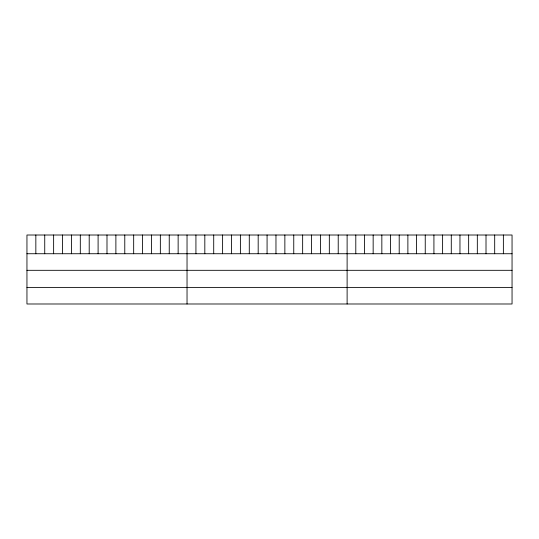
<?xml version="1.0" encoding="UTF-8"?>
<svg xmlns="http://www.w3.org/2000/svg" width="539" height="539" viewBox="0 0 539 539"><rect width="100%" height="100%" fill="white"/><g stroke="black" fill="none" stroke-linecap="round" stroke-linejoin="round"><path stroke-width="0.81" d="M512.05 253.734L512.05 303.989L26.95 303.989L26.95 235.011L512.05 235.011L512.05 253.734L26.95 253.734M26.95 270.315L512.05 270.315M26.95 287.402L512.05 287.402M503.372 235.011L503.372 253.734M494.687 235.011L494.687 253.734M486.01 235.011L486.01 253.734M477.325 235.011L477.325 253.734M468.647 235.011L468.647 253.734M459.962 235.011L459.962 253.734M451.284 235.011L451.284 253.734M442.607 235.011L442.607 253.734M433.922 235.011L433.922 253.734M425.244 235.011L425.244 253.734M416.559 235.011L416.559 253.734M407.882 235.011L407.882 253.734M399.204 235.011L399.204 253.734M390.519 235.011L390.519 253.734M381.841 235.011L381.841 253.734M373.156 235.011L373.156 253.734M364.479 235.011L364.479 253.734M355.794 235.011L355.794 253.734M347.116 235.011L347.116 303.989M338.222 235.011L338.222 253.734M329.329 235.011L329.329 253.734M320.435 235.011L320.435 253.734M311.542 235.011L311.542 253.734M302.648 235.011L302.648 253.734M293.755 235.011L293.755 253.734M284.861 235.011L284.861 253.734M275.968 235.011L275.968 253.734M267.074 235.011L267.074 253.734M258.181 235.011L258.181 253.734M249.287 235.011L249.287 253.734M240.394 235.011L240.394 253.734M231.5 235.011L231.5 253.734M222.607 235.011L222.607 253.734M213.713 235.011L213.713 253.734M204.82 235.011L204.82 253.734M195.927 235.011L195.927 253.734M187.033 235.011L187.033 303.989M178.139 235.011L178.139 253.734M169.246 235.011L169.246 253.734M160.352 235.011L160.352 253.734M151.459 235.011L151.459 253.734M142.565 235.011L142.565 253.734M133.672 235.011L133.672 253.734M124.778 235.011L124.778 253.734M115.885 235.011L115.885 253.734M106.992 235.011L106.992 253.734M98.098 235.011L98.098 253.734M89.204 235.011L89.204 253.734M80.311 235.011L80.311 253.734M71.417 235.011L71.417 253.734M62.524 235.011L62.524 253.734M53.63 235.011L53.63 253.734M44.737 235.011L44.737 253.734M35.843 235.011L35.843 253.734"/></g></svg>
